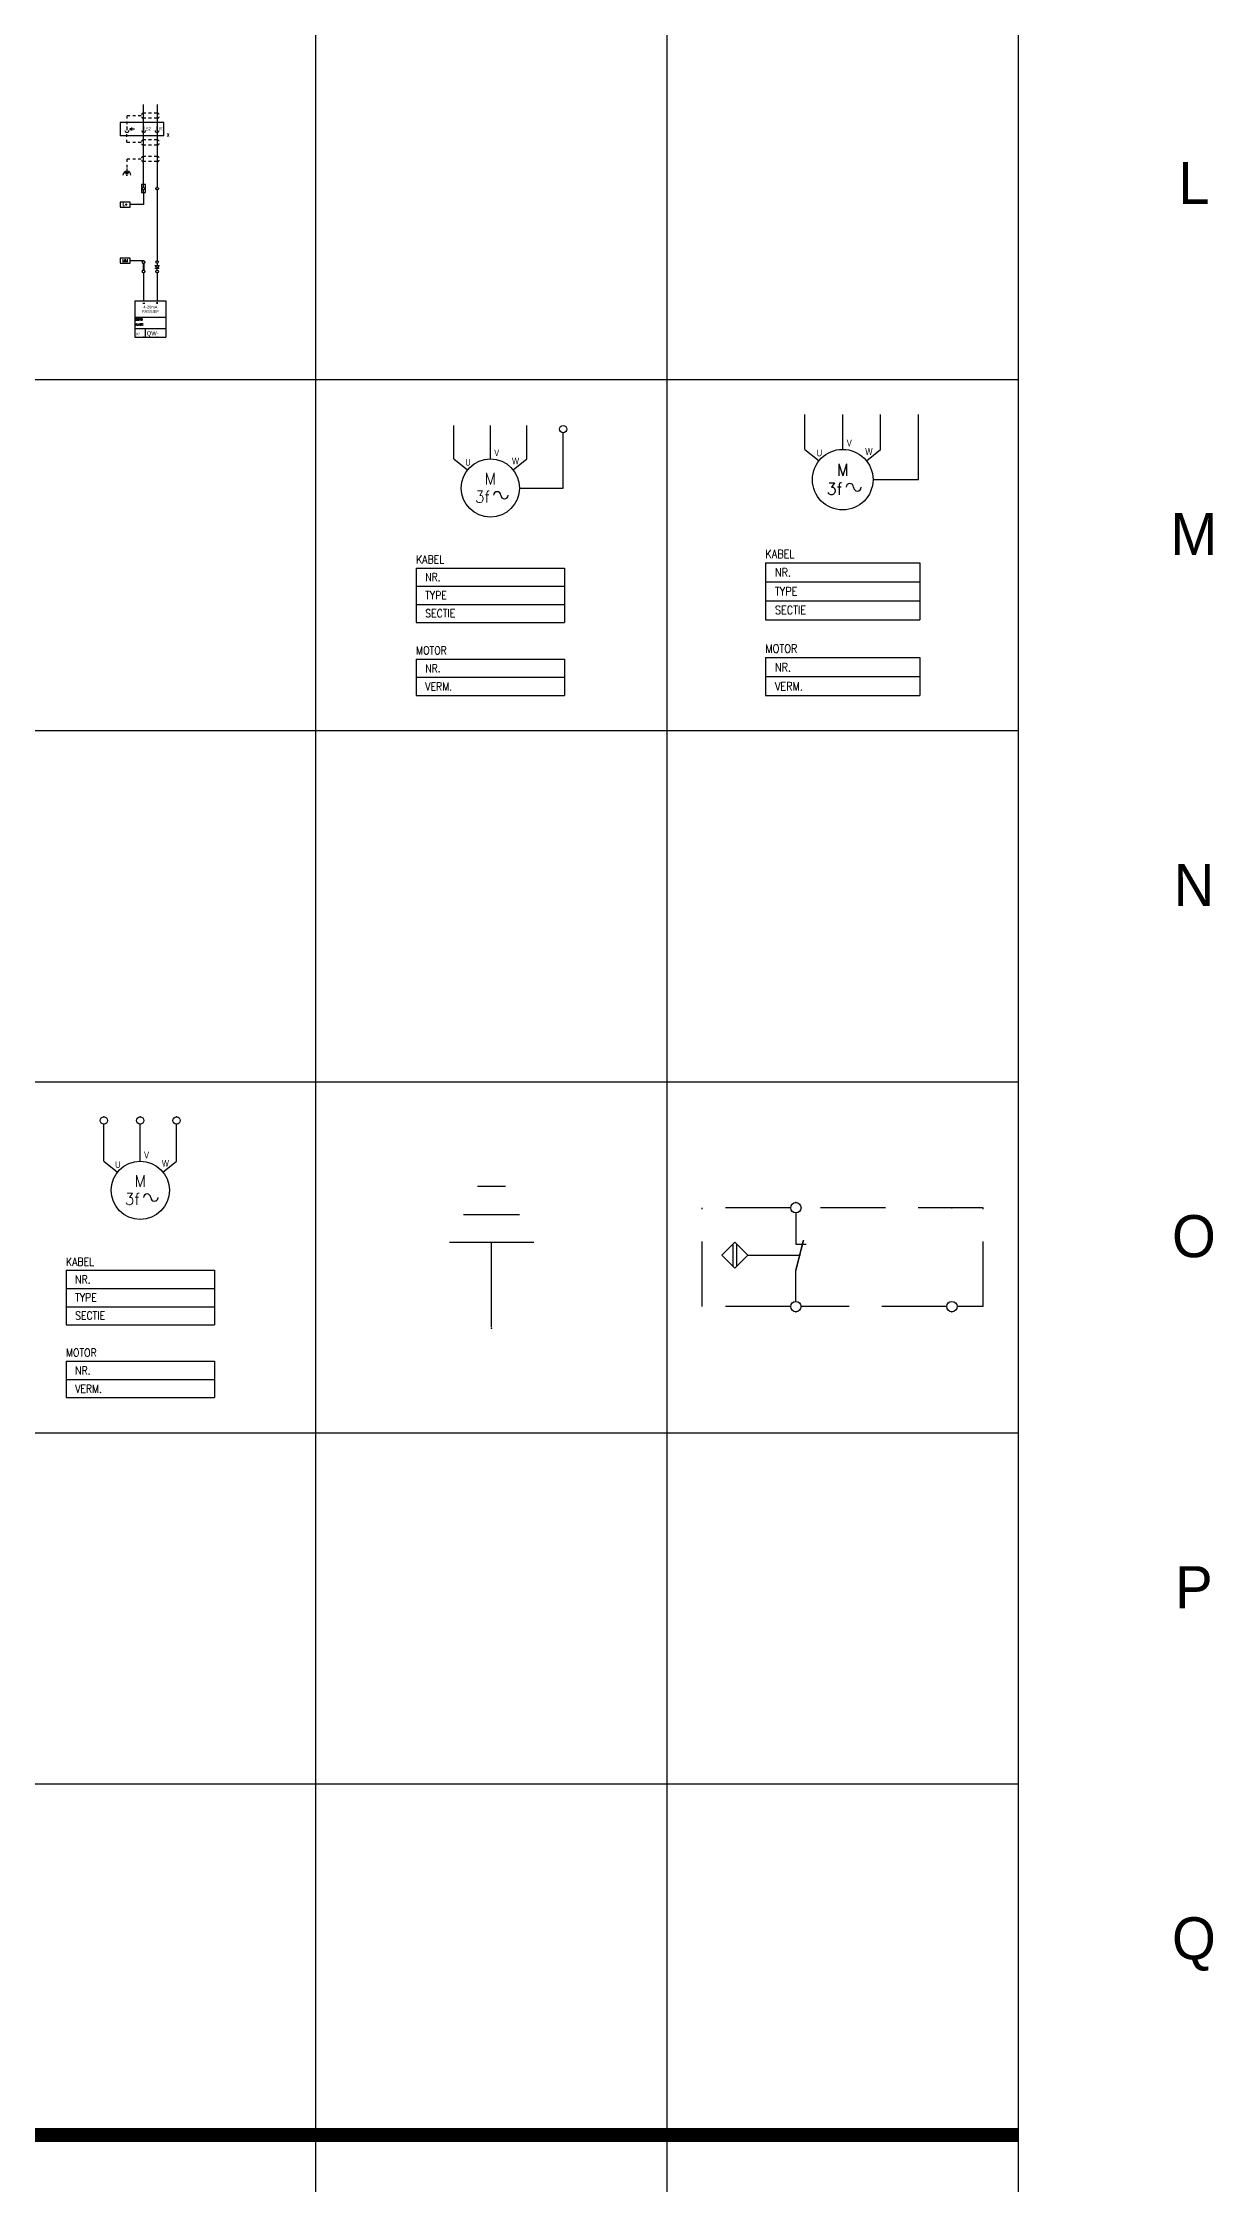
# Model space of a CAD drawing. Extents: x -6 to 410, y -3 to 290.
# Drawn here: x 152.8 to 194.4, y 70.7 to 147 of the extents above; entities that cross this region are included whole.
import ezdxf
from ezdxf.enums import TextEntityAlignment as Align

# ---------------------------------------------------------------- set-up
doc = ezdxf.new("R2010")
doc.units = 0
doc.linetypes.add('DASHED', pattern=[18.75, 12.5, -6.25])
doc.linetypes.add('HIDDEN', pattern=[0.375, 0.25, -0.125])
doc.layers.get('0').update_dxf_attribs({"linetype": 'CONTINUOUS'})
for name, color, linetype in [('1', 7, 'CONTINUOUS'), ('10', 1, 'DASHED'), ('11', 3, 'DASHED'), ('12', 2, 'DASHED'), ('2', 1, 'CONTINUOUS'), ('20', 7, 'HIDDEN'), ('3', 4, 'CONTINUOUS'), ('9', 8, 'DASHED'), ('A', 7, 'CONTINUOUS'), ('C', 7, 'CONTINUOUS'), ('GRID', 9, 'CONTINUOUS'), ('GRID_FIX', 3, 'CONTINUOUS'), ('ORDER', 6, 'CONTINUOUS'), ('SCHEIDINGEN', 9, 'CONTINUOUS'), ('SYMB', 7, 'CONTINUOUS')]:
    doc.layers.add(name, color=color, linetype=linetype)
doc.styles.add('DINY', font='SIMPLEX', dxfattribs={"width": 0.95})
doc.styles.add('ROMANS', font='ROMANS', dxfattribs={"width": 0.85})

# ---------------------------------------------------------------- blocks, each defined once
blk = doc.blocks.new('POT')
at = {"layer": '1'}
for p, q in [((0, 1.9), (-7.5, 1.9)), ((-7.5, 1.9), (-7.5, -1.8)), ((0, -1.8), (0, 1.9)), ((-7.5, -1.8), (0, -1.8))]:
    blk.add_line(p, q, dxfattribs=at)
at = {"flags": 1}
blk.add_attdef('SYMBTYPE', (0, 0), '', height=0.2, dxfattribs=at)
at = {"layer": '1', "style": 'ROMANS', "width": 0.85}
blk.add_attdef('POTVAL', text='', height=2.2, dxfattribs=at).set_placement((-3.8, -0.9), align=Align.CENTER)
blk = doc.blocks.new('AFSCHO')
at = {"layer": '20'}
for p, q in [((10, 0), (0, 0)), ((-1.9, -1.9), (-12.5, -1.9)), ((-12.5, -1.9), (-12.5, -9)), ((10, -3.7), (0, -3.7))]:
    blk.add_line(p, q, dxfattribs=at)
for centre, start, end in [((0, -1.9), 90, 270), ((10, -1.9), 270, 90)]:
    blk.add_arc(centre, 1.88, start, end, dxfattribs=at)
at = {"flags": 1}
blk.add_attdef('SYMBTYPE', (0, 0), '', height=0.2, dxfattribs=at)
blk = doc.blocks.new('AARDAF')
at = {"layer": '1'}
for p, q in [((0, 0), (0, -3)), ((-1.5, -3), (1.5, -3)), ((1, -4), (-1, -4)), ((-0.5, -5), (0.5, -5))]:
    blk.add_line(p, q, dxfattribs=at)
blk.add_arc((0, -5), 3, 0, 180, dxfattribs=at)
at = {"flags": 1}
blk.add_attdef('SYMBTYPE', (0, 0), '', height=0.2, dxfattribs=at)
blk = doc.blocks.new('KLZEK')
at = {"layer": '1'}
for p, q in [((-1.5, 6), (-1.5, 0)), ((1.5, 6), (-1.5, 6)), ((-1.5, 0), (1.5, 0)), ((0, 4), (0, 6)), ((0, 0), (0, 2)), ((1.5, 0), (1.5, 6))]:
    blk.add_line(p, q, dxfattribs=at)
blk.add_circle((0, 3), 1, dxfattribs=at)
at = {"layer": 'C', "color": 2, "linetype": 'CONTINUOUS'}
blk.add_point((0, 6), dxfattribs=at)
at = {"layer": 'C', "color": 1, "linetype": 'CONTINUOUS'}
blk.add_point((0, 0), dxfattribs=at)
at = {"flags": 1}
blk.add_attdef('SYMBTYPE', (0, 0), '', height=0.2, dxfattribs=at)
at = {"layer": '1', "style": 'ROMANS', "width": 0.85}
blk.add_attdef('ZEKVAL', (0.6, -4.1), '', height=2.2, dxfattribs=at)
at = {"layer": '10', "style": 'ROMANS', "width": 0.85}
blk.add_attdef('T1', (2, 4.2), '', height=2.2, dxfattribs=at)
at = {"layer": '12', "style": 'ROMANS', "width": 0.85}
for tag, p in [('LOCCODE', (-12.5, 4.2)), ('STROOK', (-2.5, 4.2))]:
    blk.add_attdef(tag, text='', height=2.2, dxfattribs=at).set_placement(p, align=Align.RIGHT)
blk = doc.blocks.new('KLEM')
at = {"layer": '1'}
blk.add_circle((0, 0), 1, dxfattribs=at)
at = {"layer": 'C', "color": 3}
blk.add_point((-1, 0), dxfattribs=at)
at = {"layer": 'C', "color": 1}
blk.add_point((0, 1), dxfattribs=at)
at = {"layer": 'C', "color": 4}
blk.add_point((1, 0), dxfattribs=at)
at = {"layer": 'C', "color": 2}
blk.add_point((0, -1), dxfattribs=at)
at = {"flags": 1}
blk.add_attdef('SYMBTYPE', (0, 0), '', height=0.2, dxfattribs=at)
at = {"layer": '10', "style": 'ROMANS', "width": 0.85}
blk.add_attdef('T1', (1.5, 1.2), '', height=2.2, dxfattribs=at)
at = {"layer": '12', "style": 'ROMANS', "width": 0.85}
for tag, p in [('LOCCODE', (-12, 1.2)), ('STROOK', (-2, 1.2))]:
    blk.add_attdef(tag, text='', height=2.2, dxfattribs=at).set_placement(p, align=Align.RIGHT)
blk = doc.blocks.new('KLANA')
at = {"layer": '1'}
for p, q in [((-0.4, 7), (-0.4, 1.9)), ((0, 2), (0, 7)), ((0.5, 1.9), (0.5, 7.1))]:
    blk.add_line(p, q, dxfattribs=at)
for centre in [(0, 8), (0, 1)]:
    blk.add_circle(centre, 1, dxfattribs=at)
at = {"layer": 'C', "color": 2}
blk.add_point((0, 9), dxfattribs=at)
at = {"layer": 'C', "color": 1}
blk.add_point((0, 0), dxfattribs=at)
at = {"flags": 1}
blk.add_attdef('SYMBTYPE', (0, 0), '', height=0.2, dxfattribs=at)
at = {"layer": '10', "style": 'ROMANS', "width": 0.85}
blk.add_attdef('T1', (1.5, 3.2), '', height=2.2, dxfattribs=at)
at = {"layer": '11', "style": 'ROMANS', "width": 0.85}
for tag, p in [('LOCCODE', (-12, 3.2)), ('STROOK', (-2, 3.2))]:
    blk.add_attdef(tag, text='', height=2.2, dxfattribs=at).set_placement(p, align=Align.RIGHT)
blk = doc.blocks.new('KLDI')
at = {"layer": '1'}
for p, q in [((-1.6, 5.5), (0, 3.6)), ((0, 7.1), (0, 5.5)), ((0, 2), (0, 3.6))]:
    blk.add_line(p, q, dxfattribs=at)
for centre in [(0, 8.1), (0, 1)]:
    blk.add_circle(centre, 1, dxfattribs=at)
at = {"layer": '2'}
for p, q in [((-1.6, 5.5), (1.6, 5.5)), ((-1.6, 3.6), (1.6, 3.6)), ((1.6, 5.5), (0, 3.6))]:
    blk.add_line(p, q, dxfattribs=at)
at = {"layer": 'C', "color": 2}
blk.add_point((0, 9.1), dxfattribs=at)
at = {"layer": 'C', "color": 1}
blk.add_point((0, 0), dxfattribs=at)
at = {"flags": 1}
blk.add_attdef('SYMBTYPE', (0, 0), '', height=0.2, dxfattribs=at)
at = {"layer": '10', "style": 'ROMANS', "width": 0.85}
blk.add_attdef('T1', (1.9, 3.3), '', height=2.2, dxfattribs=at)
at = {"layer": '11', "style": 'ROMANS', "width": 0.85}
for tag, p in [('LOCCODE', (-12.9, 3.3)), ('STROOK', (-2.9, 3.3))]:
    blk.add_attdef(tag, text='', height=2.2, dxfattribs=at).set_placement(p, align=Align.RIGHT)
blk = doc.blocks.new('V115AE')
at = {"layer": '1'}
for p, q in [((-6.5, -12), (16.5, -12)), ((-6.5, -20.7), (16.5, -20.7)), ((1.3, -27), (1.3, -20.7))]:
    blk.add_line(p, q, dxfattribs=at)
at = {"layer": '10'}
for p, q in [((-0.7, -1.7), (0.8, -1.7)), ((9.4, -1.5), (10.7, -1.5)), ((10, -0.9), (10, -2.2))]:
    blk.add_line(p, q, dxfattribs=at)
at = {"layer": '3'}
for p, q in [((-6.5, 0), (-6.5, -27)), ((-6.5, 0), (16.5, 0)), ((16.5, 0), (16.5, -27)), ((-6.5, -27), (16.5, -27))]:
    blk.add_line(p, q, dxfattribs=at)
at = {"layer": 'C', "color": 1}
blk.add_point((0, 0), dxfattribs=at)
at = {"layer": 'C', "color": 3}
blk.add_point((10, 0), dxfattribs=at)
at = {"layer": 'C', "color": 2}
blk.add_point((0, -27), dxfattribs=at)
at = {"layer": 'C', "color": 4}
blk.add_point((10, -27), dxfattribs=at)
at = {"flags": 1}
blk.add_attdef('SYMBTYPE', (0, 0), '', height=0.2, dxfattribs=at)
at = {"layer": '1', "width": 0.85}
for tag, p in [('BENAMING1', (3.9, -30)), ('BENAMING2', (7.5, -30))]:
    blk.add_attdef(tag, text='', height=2.2, rotation=90, dxfattribs=at).set_placement(p, align=Align.RIGHT)
at = {"layer": '10', "style": 'ROMANS', "width": 0.85}
for s, p in [('BORD', (-6, -14.6)), ('KAART', (-6, -18.5))]:
    blk.add_text(s, height=1.6, dxfattribs=at).set_placement(p)
at = {"layer": '10', "width": 0.85}
for s, p in [('PASSIEF', (5, -8.9)), ('4-20mA', (5, -5.6))]:
    blk.add_text(s, height=2.2, dxfattribs=at).set_placement(p, align=Align.CENTER)
blk.add_text('K%%d', height=2, dxfattribs=at).set_placement((-5.5, -25.8))
for tag, p in [('PLC_NR1', (1.7, 1.7)), ('PLC_NR2', (11.7, 1.7))]:
    blk.add_attdef(tag, p, '', height=2.2, dxfattribs=at)
for tag, height, p in [('LOCCODE', 2.2, (8.2, -15.9)), ('KANAALNR', 2, (-1, -25.8)), ('KAART', 2.2, (8.2, -19.4))]:
    blk.add_attdef(tag, text='', height=height, dxfattribs=at).set_placement(p, align=Align.CENTER)
at = {"layer": '11', "style": 'ROMANS', "width": 0.85}
blk.add_attdef('SIGNTYPE', (1.1, -25.9), '', height=3.2, dxfattribs=at)
at = {"layer": '11', "width": 0.85}
blk.add_attdef('ADRES', (3.5, -25.8), '', height=3.2, dxfattribs=at)
blk = doc.blocks.new('STOPK-MA')
at = {"layer": '1'}
for p, q in [((15, 4.5), (-17.5, 4.5)), ((-17.5, 4.5), (-17.5, -5.5)), ((-9.7, -1.2), (-9.7, 0.2)), ((-9, 0.6), (-9, -1.6)), ((15, -5.5), (15, 4.5)), ((15, -5.5), (-17.5, -5.5)), ((-10.4, -0.2), (-10.4, -0.9)), ((-6.9, -0.5), (-9, -0.5))]:
    blk.add_line(p, q, dxfattribs=at)
for centre in [(-12.5, -1.5), (0, -1.5), (10, -1.5)]:
    blk.add_arc(centre, 1.5, 180, 0, dxfattribs=at)
for points in [[(-13, -1.5), (-12, -1.5), (-13, 1.5), (-12, 1.5)], [(-0.5, -1.5), (0.5, -1.5), (-0.5, 1.5), (0.5, 1.5)], [(9.5, -1.5), (10.5, -1.5), (9.5, 1.5), (10.5, 1.5)]]:
    blk.add_solid(points, dxfattribs=at)
at = {"layer": '20'}
for p, q in [((-12.5, 9.5), (-12.5, 1.5)), ((-1.9, 9.5), (-12.5, 9.5)), ((10, 11.4), (0, 11.4)), ((10, 7.6), (0, 7.6)), ((-12.5, -10.5), (-12.5, -3)), ((-1.9, -10.5), (-12.5, -10.5)), ((10, -8.6), (0, -8.6)), ((10, -12.4), (0, -12.4))]:
    blk.add_line(p, q, dxfattribs=at)
for centre, start, end in [((0, 9.5), 90, 270), ((10, 9.5), 270, 90), ((0, -10.5), 90, 270), ((10, -10.5), 270, 90)]:
    blk.add_arc(centre, 1.88, start, end, dxfattribs=at)
at = {"layer": '1', "width": 0.85}
for s, p in [('S2', (1.7, -1.4)), ('R1', (11.5, -1.4))]:
    blk.add_text(s, height=2.2, dxfattribs=at).set_placement(p)
at = {"layer": '12', "style": 'ROMANS', "width": 0.85}
blk.add_attdef('X', (17.5, -6), '', height=2.2, dxfattribs=at)
blk = doc.blocks.new('MAIN003')
at = {"layer": '1'}
for p, q in [((-10, 87), (-10, 147)), ((0, 147), (0, 85)), ((-10, 81), (-10, 72)), ((0, 83), (0, 30)), ((-10, 72), (-20, 72)), ((-10, 30), (-20, 30)), ((-10, 21), (-10, 0)), ((0, 21), (0, 0))]:
    blk.add_line(p, q, dxfattribs=at)
at = {"layer": '2'}
for name, p, values in [('STOPK-MA', (-10, 129), {'X': 'X'}), ('POT', (-20, 72), {'POTVAL': 'L+'}), ('POT', (-20, 30), {'POTVAL': 'MM'})]:
    blk.add_blockref(name, p, dxfattribs=at).add_auto_attribs(values)
for name, p in [('AARDAF', (-22.5, 99)), ('AFSCHO', (-10, 108)), ('KLZEK', (-10, 81)), ('KLEM', (0, 84)), ('KLANA', (-10, 21)), ('KLDI', (0, 21))]:
    blk.add_blockref(name, p, dxfattribs=at)
ref = blk.add_blockref('V115AE', (-10, 0), dxfattribs=at)
ref.add_attrib('ADRES', 'QW-', (-7.7, -25.8), dxfattribs={"layer": '11', "height": 3.2, "width": 0.85})
at = {"flags": 1}
blk.add_attdef('SYMBTYPE', (0, 0), '', height=0.2, dxfattribs=at)
blk = doc.blocks.new('MOTORZ1')
at = {"layer": '1'}
for p, q in [((-19.98, -12.17), (-19.98, -3)), ((-9.98, -12.17), (-9.98, -3)), ((0.02, -12.17), (0.02, -3)), ((10.02, -20.17), (10.02, -4.97)), ((-19.98, -12.17), (-16.23, -15.17)), ((-3.74, -15.17), (0.02, -12.17)), ((-1.98, -20.17), (10.02, -20.17)), ((-30.37, -42.17), (10.41, -42.17)), ((-30.37, -42.17), (-30.37, -57.17)), ((10.41, -42.17), (10.41, -57.17)), ((-30.37, -47.17), (10.41, -47.17)), ((-30.37, -52.17), (10.41, -52.17)), ((-30.37, -57.17), (10.41, -57.17)), ((-30.37, -67.17), (10.41, -67.17)), ((-30.37, -67.17), (-30.37, -77.17)), ((10.41, -67.17), (10.41, -77.17)), ((-30.37, -72.17), (10.41, -72.17)), ((-30.37, -77.17), (10.41, -77.17))]:
    blk.add_line(p, q, dxfattribs=at)
blk.add_circle((10.02, -3.97), 1, dxfattribs=at)
for centre, start, end in [((-8.11, -22.17), 0, 180), ((-6.11, -22.17), 180, 0)]:
    blk.add_arc(centre, 1, start, end, dxfattribs=at)
at = {"layer": '3'}
blk.add_circle((-9.98, -20.17), 8, dxfattribs=at)
at = {"flags": 1}
blk.add_attdef('SYMBTYPE', (0, 0), '', height=0.2, dxfattribs=at)
at = {"layer": '1', "width": 0.85}
for s, p in [('V', (-8.93, -11.38)), ('U', (-16.87, -14.01)), ('W', (-4.04, -13.64))]:
    blk.add_text(s, height=1.8, dxfattribs=at).set_placement(p)
at = {"layer": '1', "style": 'DINY', "width": 0.95}
blk.add_text('M', height=3.2, dxfattribs=at).set_placement((-9.98, -19.17), align=Align.CENTER)
at = {"layer": '1'}
for s, height, style, width, p in [('3f', 3.2, 'DINY', 0.95, (-14.2, -24.17)), ('KABEL', 2.2, 'ROMANS', 0.85, (-30.38, -40.89)), ('NR.', 2.2, 'ROMANS', 0.85, (-27.87, -45.77)), ('TYPE', 2.2, 'ROMANS', 0.85, (-27.87, -50.75)), ('SECTIE', 2.2, 'ROMANS', 0.85, (-27.87, -55.7)), ('MOTOR', 2.2, 'ROMANS', 0.85, (-30.38, -65.89)), ('NR.', 2.2, 'ROMANS', 0.85, (-27.87, -70.83)), ('VERM.', 2.2, 'ROMANS', 0.85, (-27.87, -75.84))]:
    blk.add_text(s, height=height, dxfattribs=dict(at, style=style, width=width)).set_placement(p)
at = {"layer": '1', "width": 0.85}
for tag, p in [('KABELNR', (-2.09, -45.86)), ('TYPE', (-2.09, -50.86)), ('SECTIE', (-2.09, -55.86)), ('MATCODE', (-2.09, -70.86)), ('VERMOGEN', (-2.09, -75.86))]:
    blk.add_attdef(tag, text='', height=2.2, dxfattribs=at).set_placement(p, align=Align.CENTER)
at = {"layer": '10', "width": 0.85}
blk.add_attdef('T1', (11.54, -2.89), '', height=2.2, dxfattribs=at)
blk = doc.blocks.new('MOTORZK')
at = {"layer": '1'}
for p, q in [((0, -9.17), (0, 0)), ((10, -9.17), (10, 0)), ((20, -9.17), (20, 0)), ((30, -17.17), (30, 0)), ((0, -9.17), (3.75, -12.17)), ((16.25, -12.17), (20, -9.17)), ((18, -17.17), (30, -17.17)), ((-10.39, -39.17), (30.39, -39.17)), ((-10.39, -39.17), (-10.39, -54.17)), ((30.39, -39.17), (30.39, -54.17)), ((-10.39, -44.17), (30.39, -44.17)), ((-10.39, -49.17), (30.39, -49.17)), ((-10.39, -54.17), (30.39, -54.17)), ((-10.39, -64.17), (30.39, -64.17)), ((-10.39, -64.17), (-10.39, -74.17)), ((30.39, -64.17), (30.39, -74.17)), ((-10.39, -69.17), (30.39, -69.17)), ((-10.39, -74.17), (30.39, -74.17))]:
    blk.add_line(p, q, dxfattribs=at)
for centre, start, end in [((11.88, -19.17), 0, 180), ((13.88, -19.17), 180, 0)]:
    blk.add_arc(centre, 1, start, end, dxfattribs=at)
at = {"layer": '3'}
blk.add_circle((10, -17.17), 8, dxfattribs=at)
at = {"flags": 1}
blk.add_attdef('SYMBTYPE', (19.98, 3), '', height=0.2, dxfattribs=at)
at = {"layer": '1', "width": 0.85}
for s, p in [('U', (3.11, -11.01)), ('V', (11.05, -8.38)), ('W', (15.95, -10.64))]:
    blk.add_text(s, height=1.8, dxfattribs=at).set_placement(p)
at = {"layer": '1', "style": 'DINY', "width": 0.95}
blk.add_text('M', height=3.2, dxfattribs=at).set_placement((10, -16.17), align=Align.CENTER)
at = {"layer": '1'}
for s, height, style, width, p in [('3f', 3.2, 'DINY', 0.95, (5.78, -21.17)), ('KABEL', 2.2, 'ROMANS', 0.85, (-10.4, -37.89)), ('NR.', 2.2, 'ROMANS', 0.85, (-7.89, -42.77)), ('TYPE', 2.2, 'ROMANS', 0.85, (-7.89, -47.75)), ('SECTIE', 2.2, 'ROMANS', 0.85, (-7.89, -52.7)), ('MOTOR', 2.2, 'ROMANS', 0.85, (-10.4, -62.89)), ('NR.', 2.2, 'ROMANS', 0.85, (-7.89, -67.83)), ('VERM.', 2.2, 'ROMANS', 0.85, (-7.89, -72.84))]:
    blk.add_text(s, height=height, dxfattribs=dict(at, style=style, width=width)).set_placement(p)
at = {"layer": '1', "width": 0.85}
for tag, p in [('KABELNR', (17.89, -42.86)), ('SECTIE', (17.89, -52.86)), ('TYPE', (17.89, -47.86)), ('MATCODE', (17.89, -67.86)), ('VERMOGEN', (17.89, -72.86))]:
    blk.add_attdef(tag, text='', height=2.2, dxfattribs=at).set_placement(p, align=Align.CENTER)
blk = doc.blocks.new('MOTORPE')
at = {"layer": '1'}
for p, q in [((0, -11.2), (0, -1)), ((10, -11.2), (10, -1)), ((20, -11.2), (20, -1)), ((0, -11.2), (3.75, -14.2)), ((16.25, -14.2), (20, -11.2)), ((-10.39, -41.2), (30.39, -41.2)), ((-10.39, -41.2), (-10.39, -56.2)), ((30.39, -41.2), (30.39, -56.2)), ((-10.39, -46.2), (30.39, -46.2)), ((-10.39, -51.2), (30.39, -51.2)), ((-10.39, -56.2), (30.39, -56.2)), ((-10.39, -66.2), (30.39, -66.2)), ((-10.39, -66.2), (-10.39, -76.2)), ((30.39, -66.2), (30.39, -76.2)), ((-10.39, -71.2), (30.39, -71.2)), ((-10.39, -76.2), (30.39, -76.2))]:
    blk.add_line(p, q, dxfattribs=at)
for centre, radius in [((0, 0), 1), ((10, 0), 1), ((20, 0), 1), ((10, -19.2), 8)]:
    blk.add_circle(centre, radius, dxfattribs=at)
for centre, start, end in [((11.88, -21.2), 0, 180), ((13.88, -21.2), 180, 0)]:
    blk.add_arc(centre, 1, start, end, dxfattribs=at)
at = {"layer": 'C', "color": 1}
blk.add_point((0, 1), dxfattribs=at)
at = {"layer": 'C', "color": 3}
blk.add_point((10, 1), dxfattribs=at)
at = {"layer": 'C', "color": 5}
blk.add_point((20, 1), dxfattribs=at)
at = {"layer": 'C', "color": 2}
blk.add_point((0, -1), dxfattribs=at)
at = {"layer": 'C', "color": 4}
blk.add_point((10, -1), dxfattribs=at)
at = {"layer": 'C', "color": 6}
blk.add_point((20, -1), dxfattribs=at)
at = {"flags": 1}
blk.add_attdef('SYMBTYPE', (0, 0), '', height=0.2, dxfattribs=at)
at = {"layer": '1', "width": 0.85}
for s, p in [('U', (3.11, -13.04)), ('V', (11.05, -10.41)), ('W', (15.95, -12.68))]:
    blk.add_text(s, height=1.8, dxfattribs=at).set_placement(p)
at = {"layer": '1', "style": 'DINY', "width": 0.95}
blk.add_text('M', height=3.2, dxfattribs=at).set_placement((10, -18.2), align=Align.CENTER)
at = {"layer": '1'}
for s, height, style, width, p in [('3f', 3.2, 'DINY', 0.95, (5.78, -23.2)), ('KABEL', 2.2, 'ROMANS', 0.85, (-10.4, -39.93)), ('NR.', 2.2, 'ROMANS', 0.85, (-7.89, -44.8)), ('TYPE', 2.2, 'ROMANS', 0.85, (-7.89, -49.79)), ('SECTIE', 2.2, 'ROMANS', 0.85, (-7.89, -54.73)), ('MOTOR', 2.2, 'ROMANS', 0.85, (-10.4, -64.93)), ('NR.', 2.2, 'ROMANS', 0.85, (-7.89, -69.86)), ('VERM.', 2.2, 'ROMANS', 0.85, (-7.89, -74.87))]:
    blk.add_text(s, height=height, dxfattribs=dict(at, style=style, width=width)).set_placement(p)
at = {"layer": '1', "width": 0.85}
for tag, p in [('KABELNR', (17.89, -44.89)), ('SECTIE', (17.89, -54.89)), ('TYPE', (17.89, -49.89)), ('VERBR_NR', (17.89, -69.89)), ('VERMOGEN', (17.89, -74.89))]:
    blk.add_attdef(tag, text='', height=2.2, dxfattribs=at).set_placement(p, align=Align.CENTER)
at = {"layer": '10', "width": 0.85}
for tag, p in [('T1', (1.52, 1.08)), ('T2', (11.52, 1.08)), ('T3', (21.52, 1.08))]:
    blk.add_attdef(tag, p, '', height=2.2, dxfattribs=at)
at = {"layer": '12', "width": 0.85}
blk.add_attdef('MATCODE', text='', height=2.2, dxfattribs=at).set_placement((-1.82, 1.04), align=Align.RIGHT)
blk = doc.blocks.new('PE')
at = {"layer": '1'}
for p, q in [((0.497, 5.045), (-0.503, 5.045)), ((-1.003, 4.045), (0.997, 4.045)), ((1.497, 3.045), (-1.503, 3.045)), ((-0.003, 0.045), (-0.003, 3.045))]:
    blk.add_line(p, q, dxfattribs=at)
at = {"layer": 'C', "color": 1}
blk.add_point((0, 0), dxfattribs=at)
at = {"flags": 1}
blk.add_attdef('SYMBTYPE', (0, 0), '', height=0.2, dxfattribs=at)
blk = doc.blocks.new('TOERTAL')
at = {"linetype": 'DASHED'}
for p, q in [((-18, 0), (-18, 19)), ((-1, 19), (-18, 19)), ((36, 19), (1, 19)), ((36, 0), (36, 19)), ((-1, 0), (-18, 0)), ((29, 0), (1, 0)), ((36, 0), (31, 0))]:
    blk.add_line(p, q, dxfattribs=at)
at = {"layer": '1'}
for p, q in [((0, 18), (0, 12)), ((-11.76, 12.4), (-14.26, 9.9)), ((-9.26, 9.9), (-11.76, 12.4)), ((-14.26, 9.9), (-11.76, 7.4)), ((-12.11, 12.06), (-12.11, 7.75)), ((-11.76, 7.4), (-9.26, 9.9)), ((-11.44, 12.06), (-11.44, 7.72)), ((0, 12), (2, 12)), ((0, 1), (0, 7))]:
    blk.add_line(p, q, dxfattribs=at)
at = {"layer": '1', "const_width": 0.3}
blk.add_lwpolyline([(0, 7), (1.47, 12.8)], dxfattribs=at)
at = {"layer": '1'}
for centre in [(0, 19), (0, 0), (30, 0)]:
    blk.add_circle(centre, 1, dxfattribs=at)
at = {"layer": '9'}
blk.add_line((-9.26, 9.9), (0.74, 9.9), dxfattribs=at)
at = {"layer": 'A', "color": 1, "linetype": 'CONTINUOUS'}
blk.add_point((0.74, 9.9), dxfattribs=at)
at = {"layer": 'C', "color": 1}
blk.add_point((0, 20), dxfattribs=at)
at = {"layer": 'C', "color": 4}
blk.add_point((30, 19), dxfattribs=at)
at = {"layer": 'C', "color": 2}
blk.add_point((0, -1), dxfattribs=at)
at = {"layer": 'C', "color": 3}
blk.add_point((30, -1), dxfattribs=at)
at = {"flags": 1}
blk.add_attdef('SYMBTYPE', (0, 0), '', height=0.2, dxfattribs=at)
at = {"layer": '10', "style": 'DINY', "width": 0.95}
for tag, p in [('T2', (2, 15.39)), ('T3', (2, 1.39)), ('T1', (32, 1.39))]:
    blk.add_attdef(tag, p, '', height=2.2, dxfattribs=at)
at = {"layer": '11', "style": 'ROMANS', "width": 0.85}
blk.add_attdef('LOCCODE', (39.24, 12.29), '', height=3.2, dxfattribs=at)
at = {"layer": '12', "style": 'DINY', "width": 0.95}
blk.add_attdef('MATCODE', (39, 8), '', height=3.2, dxfattribs=at)
at = {"layer": 'ORDER', "width": 0.85}
blk.add_attdef('ORDER', (39.18, 16.95), '', height=1, dxfattribs=at)
blk = doc.blocks.new('1')

msp = doc.modelspace()

# ---------------------------------------------------------------- linework, layer by layer
at = {"layer": 'GRID', "linetype": 'CONTINUOUS'}
for p, q in [((162.497, 72.499), (162.497, 284.999)), ((174.997, 72.499), (174.997, 284.999)), ((-0.003, 134.999), (187.497, 134.999)), ((-0.003, 122.499), (187.497, 122.499)), ((-0.003, 109.999), (187.497, 109.999)), ((-0.003, 97.499), (187.497, 97.499)), ((-0.003, 84.999), (187.497, 84.999))]:
    msp.add_line(p, q, dxfattribs=at)
at = {"layer": 'GRID_FIX', "linetype": 'CONTINUOUS'}
for p, q in [((162.497, 9.999), (162.497, 72.499)), ((174.997, 9.999), (174.997, 72.499))]:
    msp.add_line(p, q, dxfattribs=at)
at = {"layer": 'SCHEIDINGEN'}
msp.add_line((187.497, 282.999), (187.497, 11.999), dxfattribs=at)
at = {"layer": 'SCHEIDINGEN', "const_width": 0.5}
msp.add_lwpolyline([(187.497, 72.499), (-0.003, 72.499)], dxfattribs=at)

# ---------------------------------------------------------------- block references
at = {"layer": 'GRID', "linetype": 'CONTINUOUS'}
ref = msp.add_blockref('1', (193.747, 141.249), dxfattribs=at)
ref.add_attrib('NUMMER', 'L', dxfattribs={"linetype": 'CONTINUOUS', "height": 1.5}).set_placement((193.747, 141.249), align=Align.CENTER)
ref = msp.add_blockref('1', (193.747, 128.749), dxfattribs=at)
ref.add_attrib('NUMMER', 'M', dxfattribs={"linetype": 'CONTINUOUS', "height": 1.5}).set_placement((193.747, 128.749), align=Align.CENTER)
ref = msp.add_blockref('1', (193.747, 116.249), dxfattribs=at)
ref.add_attrib('NUMMER', 'N', dxfattribs={"linetype": 'CONTINUOUS', "height": 1.5}).set_placement((193.747, 116.249), align=Align.CENTER)
ref = msp.add_blockref('1', (193.747, 103.749), dxfattribs=at)
ref.add_attrib('NUMMER', 'O', dxfattribs={"linetype": 'CONTINUOUS', "height": 1.5}).set_placement((193.747, 103.749), align=Align.CENTER)
ref = msp.add_blockref('1', (193.747, 91.249), dxfattribs=at)
ref.add_attrib('NUMMER', 'P', dxfattribs={"linetype": 'CONTINUOUS', "height": 1.5}).set_placement((193.747, 91.249), align=Align.CENTER)
ref = msp.add_blockref('1', (193.747, 78.749), dxfattribs=at)
ref.add_attrib('NUMMER', 'Q', dxfattribs={"linetype": 'CONTINUOUS', "height": 1.5}).set_placement((193.747, 78.749), align=Align.CENTER)
at = {"layer": 'SYMB'}
for name, p, xscale, yscale, zscale in [('MAIN003', (156.848, 137.796), 0.047614658768621, 0.047614658768621, 0.047614658768621), ('MOTORZK', (179.901, 133.748), 0.134795316696064, 0.134795316696064, 0.134795316696064), ('MOTORZ1', (170.004, 133.748), 0.129533274664697, 0.129533274664697, 0.129533274664697), ('MOTORPE', (154.956, 108.618), 0.129495266074543, 0.129495266074543, 0.129495266074543), ('TOERTAL', (179.582, 101.993), 0.185098572323409, 0.185098572323409, 0.185098572323409)]:
    msp.add_blockref(name, p, dxfattribs=dict(at, xscale=xscale, yscale=yscale, zscale=zscale))
msp.add_blockref('PE', (168.756, 101.226), dxfattribs=at)

doc.saveas('drawing.dxf')
